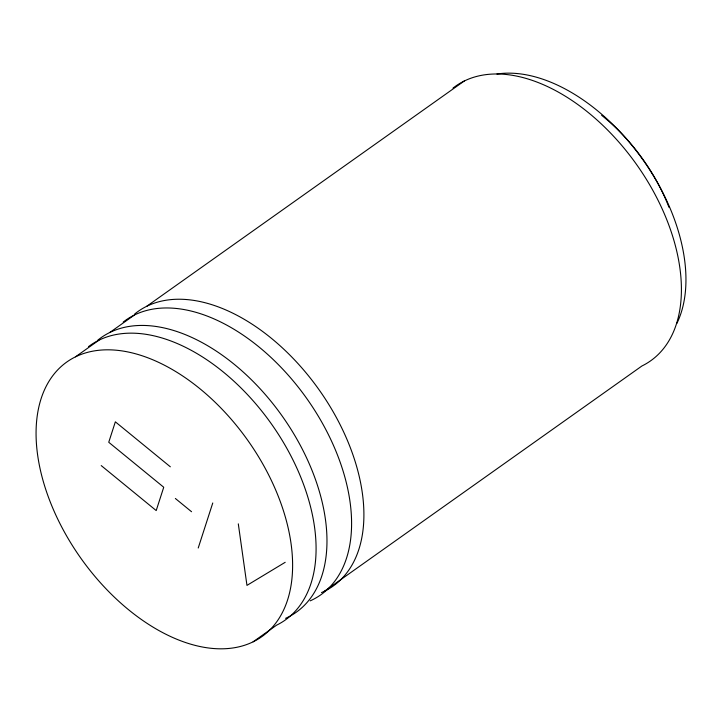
<?xml version="1.0" encoding="UTF-8"?>
<svg xmlns="http://www.w3.org/2000/svg" width="722" height="722" viewBox="0 0 722 722"><rect width="100%" height="100%" fill="white"/><g stroke="black" fill="none" stroke-linecap="round" stroke-linejoin="round"><path stroke-width="1.08" d="M198.225 548.007L212.773 502.972M75.494 356.821L99.004 340.143M109.897 332.418L134.509 314.954M146.819 306.218L464.336 80.963M253.097 641.831A168.425 102.172 54.6 0 0 199.994 388.797A168.425 102.172 54.6 0 0 39.791 467.351A168.425 102.172 54.6 0 0 253.097 641.831L276.607 625.153A168.425 102.172 54.6 0 0 274.811 428.841A168.425 102.172 54.6 0 0 88.58 346.587M324.431 591.228L641.939 365.973A168.425 102.172 54.6 0 0 639.62 168.894A168.425 102.172 54.6 0 0 453.019 88.102M285.199 562.303L246.96 585.389L238.305 523.856M170.338 466.809L115.349 421.828L108.742 442.27L163.732 487.251L156.205 510.571L101.215 465.591M175.365 498.487L191.556 511.736M134.635 314.061A168.425 102.172 54.6 0 1 323.059 395.557A168.425 102.172 54.6 0 1 321.498 592.572M496.953 74.023A161.367 97.885 54.6 0 1 641.705 158.082A161.367 97.885 54.6 0 1 676.857 323.456M123.2 322.084A168.425 102.172 54.6 0 1 310.776 404.329A168.425 102.172 54.6 0 1 310.18 600.866M97.705 340.261A168.425 102.172 54.6 0 1 285.641 421.034A168.425 102.172 54.6 0 1 285.56 618.339M601.634 115.312A140.429 85.187 54.6 0 1 668.987 207.322"/></g></svg>
